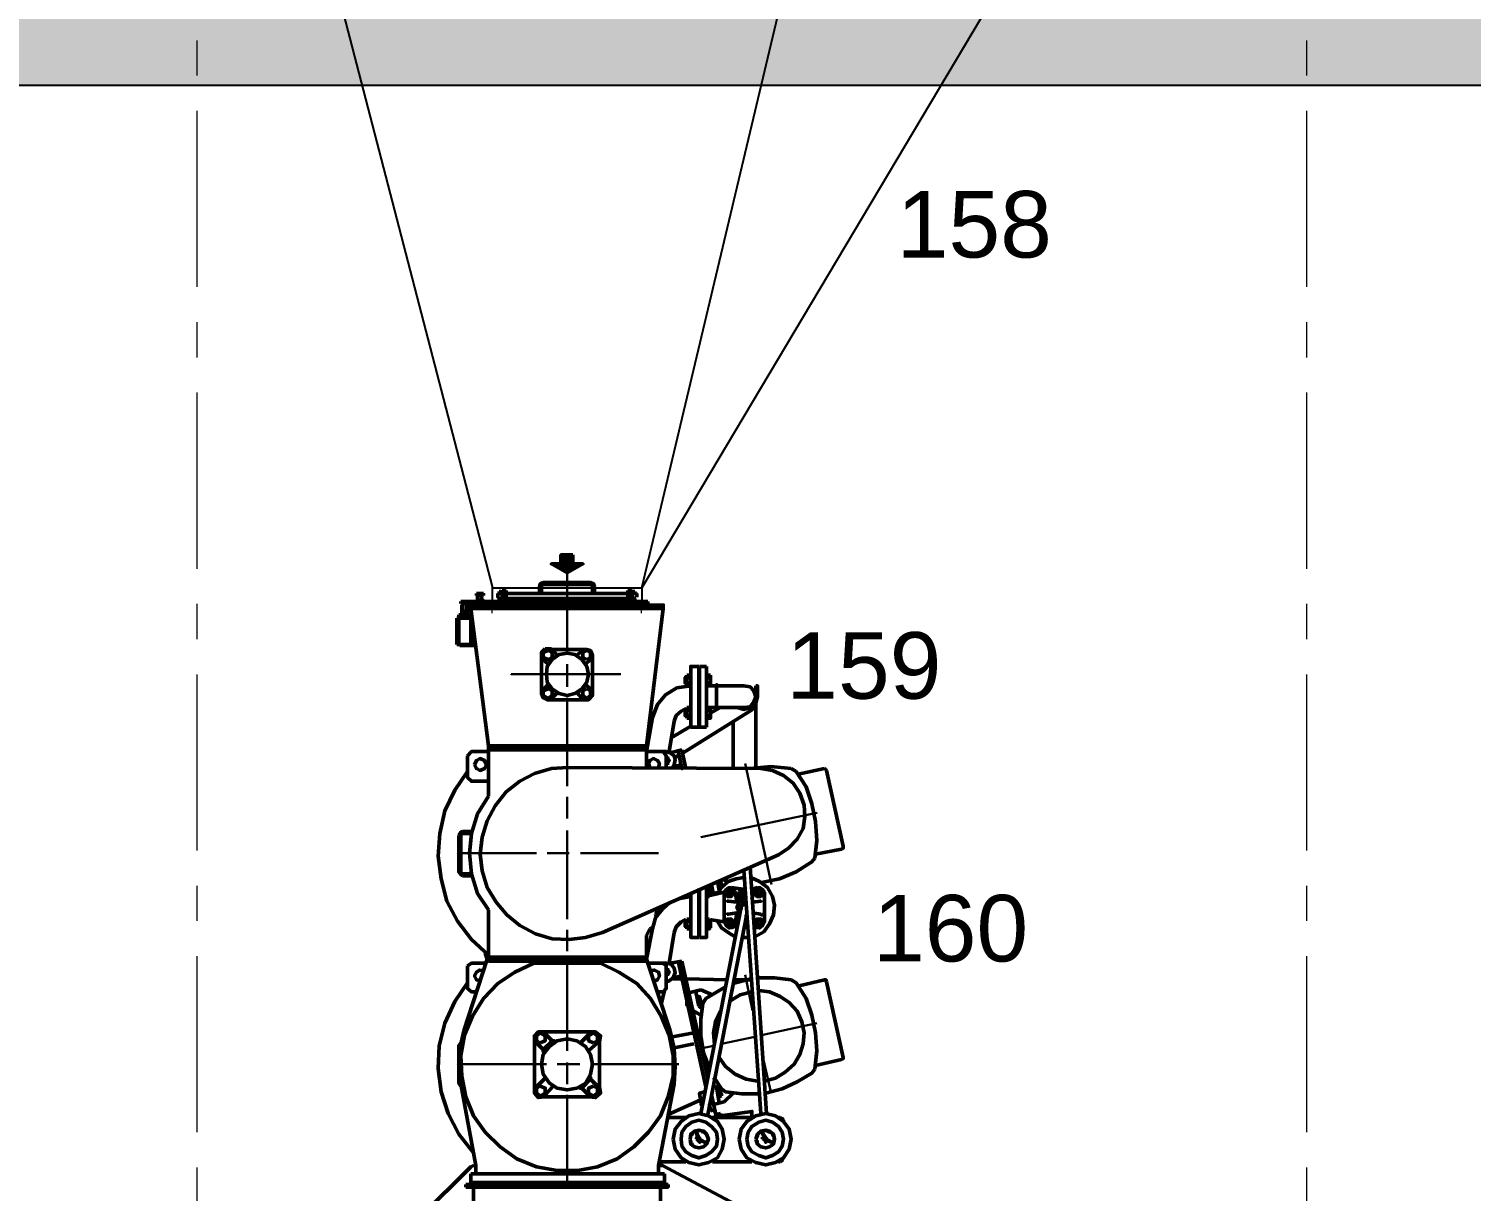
# Model space of a CAD drawing. Header units: millimetres. Extents: x 3220 to 226993, y 817 to 176024.
# Drawn here: x 122949 to 126848, y 84051 to 87194 of the extents above; entities that cross this region are included whole.
import ezdxf

# ---------------------------------------------------------------- set-up
doc = ezdxf.new("R2010")
doc.units = ezdxf.units.MM
doc.linetypes.add('AXES', pattern=[50.8, 31.75, -6.35, 6.35, -6.35])
doc.layers.add('Axe', color=1, linetype='AXES', lineweight=9)
doc.layers.add('Repère', color=76, linetype='Continuous')
doc.styles.get("Standard").update_dxf_attribs({"font": 'arial.ttf'})

# ---------------------------------------------------------------- blocks, each defined once
blk = doc.blocks.new('section 7-6')
h = blk.add_hatch()
h.set_pattern_fill('AR-CONC', color=256, scale=3)
h.set_pattern_definition([(50, (0, 2000), (546.554, -47.817), [57.15, -628.65]), (355, (0, 2000), (-105.73, 573.17), [45.72, -502.922]), (100.4514, (45.55, 1996), (440.824, 525.353), [48.57, -534.27]), (46.1842, (0, 2152.4), (813.237, -126.127), [85.725, -942.975]), (96.6356, (67.8, 2141.9), (712.212, 742.278), [72.855, -801.407]), (351.184, (0, 2152.4), (712.212, 742.28), [68.58, -754.38]), (21, (76.2, 2114.3), (454.843, -306.796), [57.15, -628.65]), (326, (76.2, 2114.3), (185.406, 552.564), [45.72, -502.92]), (71.4514, (114.1, 2088.73), (640.249, 245.768), [48.57, -534.27]), (37.5, (0, 2000), (9.2658, 253.6651), [0, -496.824, 0, -510.54, 0, -504.825]), (7.5, (0, 2000), (200.459, 300.5417), [0, -291.084, 0, -485.394, 0, -192.405]), (327.5, (-169.93, 2000), (406.7718, -17.1862), [0, -190.5, 0, -594.36, 0, -788.67]), (317.5, (-246.13, 2000), (444.3875, 76.2795), [0, -247.65, 0, -394.716, 0, -560.07])])
h.paths.add_polyline_path([(0, 9500), (-250, 9500), (-250, 5000), (0, 5000)])
h.paths.add_polyline_path([(250, 9500), (0, 9500), (0, 5000), (250, 5000)])
h.paths.add_polyline_path([(0, 10000), (-250, 10000), (-250, 9500), (0, 9500)])
h.paths.add_polyline_path([(3000, 10000), (0, 10000), (0, 9500), (250, 9500), (3000, 9500)])
h.paths.add_polyline_path([(6000, 10000), (3000, 10000), (3000, 9500), (6000, 9500)])
h.paths.add_polyline_path([(9000, 10000), (6000, 10000), (6000, 9500), (9000, 9500)])
h.paths.add_polyline_path([(12000, 10000), (9000, 10000), (9000, 9500), (12000, 9500)])
h.paths.add_polyline_path([(15000, 10000), (12000, 10000), (12000, 9500), (15000, 9500)])
h.paths.add_polyline_path([(15000, 10000), (15000, 9500), (15250, 9500), (17750, 9500), (15000, 9500)])
h.paths.add_polyline_path([(15000, 9500), (14750, 9500), (14750, 5000), (15000, 5000)])
h.paths.add_polyline_path([(15250, 9500), (15000, 9500), (15000, 5000), (15250, 5000)])
h.paths.add_polyline_path([(15250, 10000), (15000, 10000), (15000, 9500), (15250, 9500)], flags=17)
blk.add_line((250, 9500), (14750, 9500))
at = {"layer": 'Axe', "ltscale": 15}
for p, q in [((6000, -4000), (6000, 33046.2)), ((3000, -4000), (3000, 32505.5))]:
    blk.add_line(p, q, dxfattribs=at)
blk = doc.blocks.new('PRESSE L')
at = {"color": 7, "linetype": 'Continuous', "lineweight": 50, "true_color": 0x000007}
for points in [[(-15.6, 3217.5), (-15.6, 3193.6), (-42.6, 3193.6), (0, 3169.7)], [(-15.6, 3217.5), (16.6, 3217.5), (16.6, 3193.6), (42.6, 3193.6), (0, 3169.7)], [(-175.5, 3121.9), (-175.5, 3094.9)], [(-164.1, 3121.9), (-175.5, 3121.9), (-175.5, 3121.9)], [(-169.3, 3121.9), (-169.3, 3081.4)], [(-169.3, 3121.9), (-169.3, 3094.9)], [(-164.1, 3121.9), (-164.1, 3081.4)], [(-63.4, 3142.7), (-71.7, 3139.6), (-73.7, 3132.3)], [(-73.7, 3132.3), (-73.7, 3113.6)], [(64.4, 3137.5), (-63.4, 3137.5), (-68.5, 3134.4), (-68.5, 3132.3)], [(-68.5, 3132.3), (-68.5, 3113.6)], [(64.4, 3142.7), (-63.4, 3142.7)], [(74.8, 3132.3), (72.7, 3139.6), (64.4, 3142.7)], [(69.6, 3132.3), (69.6, 3134.4), (64.4, 3137.5)], [(69.6, 3132.3), (69.6, 3113.6)], [(74.8, 3132.3), (74.8, 3113.6)], [(165.1, 3121.9), (165.1, 3081.4)], [(165.1, 3121.9), (175.5, 3121.9), (175.5, 3121.9)], [(170.3, 3121.9), (170.3, 3091.8)], [(170.3, 3121.9), (170.3, 3081.4)], [(175.5, 3121.9), (175.5, 3091.8)], [(-169.3, 3091.8), (-218.1, 3091.8)], [(-218.1, 3091.8), (-218.1, 3079.3)], [(-169.3, 3086.6), (-218.1, 3086.6)], [(-188, 3113.6), (-188, 3103.2)], [(-185.9, 3113.6), (-185.9, 3115.7)], [(-175.5, 3113.6), (-185.9, 3113.6)], [(-185.9, 3103.2), (-185.9, 3105.3)], [(-175.5, 3100.1), (-185.9, 3100.1)], [(-177.6, 3118.8), (-182.8, 3118.8)], [(-182.8, 3118.8), (-182.8, 3113.6)], [(-182.8, 3100.1), (-182.8, 3097)], [(-177.6, 3097), (-182.8, 3097)], [(-177.6, 3118.8), (-177.6, 3113.6)], [(-177.6, 3100.1), (-177.6, 3097)], [(-169.3, 3081.4), (-172.4, 3079.3)], [(-169.3, 3113.6), (-169.3, 3115.7)], [(-169.3, 3100.1), (-169.3, 3103.2)], [(165.1, 3113.6), (-164.1, 3113.6)], [(165.1, 3100.1), (-164.1, 3100.1)], [(165.1, 3091.8), (-164.1, 3091.8)], [(165.1, 3086.6), (-164.1, 3086.6)], [(-164.1, 3081.4), (-162, 3079.3)], [(-73.7, 3100.1), (-73.7, 3091.8)], [(-68.5, 3100.1), (-68.5, 3091.8)], [(69.6, 3100.1), (69.6, 3091.8)], [(74.8, 3100.1), (74.8, 3091.8)], [(165.1, 3081.4), (163.1, 3079.3)], [(170.3, 3113.6), (170.3, 3115.7)], [(170.3, 3100.1), (170.3, 3103.2)], [(170.3, 3091.8), (287.7, 3091.8)], [(170.3, 3086.6), (287.7, 3086.6)], [(170.3, 3081.4), (173.4, 3079.3)], [(186.9, 3113.6), (175.5, 3113.6)], [(186.9, 3100.1), (175.5, 3100.1)], [(178.6, 3118.8), (183.8, 3118.8)], [(178.6, 3118.8), (178.6, 3113.6)], [(178.6, 3100.1), (178.6, 3097)], [(178.6, 3097), (183.8, 3097)], [(183.8, 3118.8), (183.8, 3113.6)], [(183.8, 3100.1), (183.8, 3097)], [(186.9, 3113.6), (186.9, 3103.2), (186.9, 3103.2)], [(216, 3091.8), (216, 3079.3)], [(226.4, 3113.6), (226.4, 3108.4)], [(231.6, 3113.6), (226.4, 3113.6), (226.4, 3113.6)], [(226.4, 3108.4), (245.1, 3108.4)], [(247.2, 3094.9), (226.4, 3094.9), (226.4, 3091.8)], [(242, 3113.6), (229.5, 3113.6), (229.5, 3113.6)], [(231.6, 3113.6), (231.6, 3108.4)], [(239.9, 3113.6), (231.6, 3113.6), (231.6, 3113.6)], [(231.6, 3108.4), (231.6, 3094.9)], [(231.6, 3086.6), (231.6, 3079.3)], [(239.9, 3113.6), (239.9, 3108.4)], [(245.1, 3113.6), (239.9, 3113.6), (239.9, 3113.6)], [(242, 3108.4), (242, 3094.9)], [(242, 3086.6), (242, 3079.3)], [(245.1, 3113.6), (245.1, 3108.4)], [(247.2, 3094.9), (247.2, 3091.8)], [(272.1, 3081.4), (269, 3081.4), (269, 3057.5)], [(272.1, 3086.6), (272.1, 3062.7)], [(282.5, 3086.6), (282.5, 3062.7)], [(282.5, 3081.4), (284.6, 3081.4), (284.6, 3057.5)], [(287.7, 3091.8), (287.7, 3086.6)], [(-259.6, 3079.3), (260.7, 3079.3)], [(-259.6, 3073.1), (-259.6, 3079.3)], [(260.7, 3073.1), (-259.6, 3073.1)], [(212.9, 2701.3), (-215, 2701.3), (-259.6, 3073.1)], [(212.9, 2701.3), (260.7, 3073.1)], [(247.2, 2972.4), (260.7, 2972.4), (260.7, 3049.2)], [(258.6, 3049.2), (260.7, 3049.2)], [(258.6, 3041.9), (258.6, 2972.4), (258.6, 2972.4)], [(260.7, 3073.1), (260.7, 3079.3)], [(292.9, 3055.4), (260.7, 3055.4), (260.7, 3047.1)], [(298.1, 3047.1), (260.7, 3047.1)], [(269, 3057.5), (284.6, 3057.5)], [(282.5, 3065.8), (272.1, 3065.8)], [(282.5, 3062.7), (272.1, 3062.7)], [(272.1, 3057.5), (282.5, 3057.5), (282.5, 3055.4)], [(272.1, 3057.5), (272.1, 3055.4)], [(272.1, 3057.5), (272.1, 3055.4)], [(274.2, 3057.5), (274.2, 3060.6), (274.2, 3060.6)], [(279.4, 3057.5), (274.2, 3057.5), (274.2, 3057.5)], [(282.5, 3057.5), (282.5, 3055.4)], [(292.9, 3055.4), (292.9, 2975.5), (292.9, 2975.5)], [(298.1, 3047.1), (298.1, 2975.5)], [(42.6, 2964.1), (27, 2946.4)], [(42.6, 2964.1), (59.2, 2964.1)], [(69.6, 2938.1), (69.6, 2953.7), (59.2, 2964.1)], [(253.4, 2982.7), (253.4, 2977.6), (253.4, 2977.6)], [(258.6, 2982.7), (253.4, 2982.7), (253.4, 2982.7)], [(258.6, 2977.6), (253.4, 2977.6), (253.4, 2977.6)], [(260.7, 2975.5), (298.1, 2975.5)], [(269, 2972.4), (260.7, 2972.4)], [(289.8, 2972.4), (269, 2972.4), (269, 2975.5)], [(289.8, 2975.5), (289.8, 2972.4)], [(-42.6, 2958.9), (-53, 2962), (-63.4, 2958.9), (-68.5, 2946.4), (-63.4, 2935)], [(-68.5, 2849.8), (-68.5, 2946.4)], [(-49.9, 2922.5), (-63.4, 2935)], [(-53, 2962), (42.6, 2962)], [(-26, 2946.4), (-42.6, 2958.9)], [(27, 2946.4), (35.3, 2940.2)], [(45.7, 2927.7), (50.9, 2922.5)], [(69.6, 2938.1), (50.9, 2922.5)], [(69.6, 2938.1), (69.6, 2842.5)], [(-387.4, 2866.4), (-387.4, 2892.4), (-387.4, 2892.4)], [(-387.4, 2892.4), (-377, 2892.4)], [(-387.4, 2890.3), (-387.4, 2868.5), (-387.4, 2868.5)], [(-358.3, 2916.3), (-377, 2916.3)], [(-377, 2752.2), (-358.3, 2752.2), (-358.3, 2916.3)], [(-377, 2752.2), (-377, 2916.3)], [(-356.2, 2887.2), (-358.3, 2887.2)], [(-356.2, 2916.3), (-356.2, 2752.2), (-334.4, 2752.2)], [(-356.2, 2916.3), (-334.4, 2916.3), (-334.4, 2834.2)], [(-334.4, 2885.1), (-334.4, 2892.4), (-324, 2892.4)], [(-324, 2885.1), (-324, 2892.4)], [(-320.9, 2890.3), (-320.9, 2868.5)], [(-318.8, 2887.2), (-320.9, 2887.2)], [(-320.9, 2871.6), (-318.8, 2871.6), (-318.8, 2887.2)], [(-515.1, 2834.2), (-515.1, 2863.3), (-509.9, 2863.3)], [(-477.7, 2863.3), (-494.4, 2861.2), (-504.7, 2849.8), (-509.9, 2834.2), (-504.7, 2820.7), (-494.4, 2807.2), (-477.7, 2805.2)], [(-509.9, 2834.2), (-509.9, 2863.3), (-509.9, 2863.3)], [(-477.7, 2863.3), (-406.1, 2863.3)], [(-404, 2863.3), (-404, 2807.2), (-406.1, 2805.2), (-404, 2805.2), (-404, 2807.2)], [(-404, 2863.3), (-404, 2866.4)], [(-404, 2863.3), (-382.2, 2863.3)], [(-387.4, 2885.1), (-377, 2885.1)], [(-387.4, 2871.6), (-377, 2871.6)], [(-387.4, 2866.4), (-377, 2866.4), (-377, 2866.4)], [(-356.2, 2871.6), (-358.3, 2871.6)], [(-356.2, 2800), (-356.2, 2871.6), (-356.2, 2871.6)], [(-324, 2885.1), (-334.4, 2885.1), (-334.4, 2871.6), (-324, 2871.6)], [(-334.4, 2871.6), (-334.4, 2866.4), (-324, 2866.4)], [(-230.6, 2778.1), (-244.1, 2813.5), (-265.9, 2839.4), (-297, 2858.1), (-334.4, 2863.3)], [(-329.2, 2863.3), (-329.2, 2866.4)], [(-324, 2885.1), (-324, 2866.4), (-324, 2866.4)], [(-318.8, 2871.6), (-318.8, 2873.7), (-318.8, 2873.7)], [(-68.5, 2849.8), (-49.9, 2868.5)], [(-68.5, 2849.8), (-68.5, 2837.3), (-68.5, 2837.3)], [(-53, 2866.4), (-44.7, 2861.2)], [(-34.3, 2849.8), (-26, 2842.5)], [(40.5, 2849.8), (50.9, 2856), (64.4, 2849.8)], [(40.5, 2831.1), (54, 2825.9), (64.4, 2831.1), (69.6, 2842.5), (64.4, 2852.9)], [(40.5, 2837.3), (40.5, 2849.8)], [(50.9, 2868.5), (64.4, 2852.9)], [(64.4, 2849.8), (64.4, 2837.3)], [(-515.1, 2834.2), (-509.9, 2815.5), (-496.4, 2805.2), (-477.7, 2800), (-459, 2805.2)], [(-509.9, 2834.2), (-507.9, 2818.7), (-494.4, 2807.2), (-477.7, 2805.2)], [(-509.9, 2643.1), (-509.9, 2815.5)], [(-334.4, 2834.2), (-334.4, 2752.2), (-334.4, 2752.2)], [(-44.7, 2825.9), (-58.2, 2825.9), (-68.5, 2837.3)], [(-44.7, 2825.9), (-26, 2844.6)], [(54, 2825.9), (-44.7, 2825.9)], [(27, 2844.6), (40.5, 2831.1)], [(64.4, 2837.3), (50.9, 2829), (40.5, 2837.3)], [(-501.6, 2807.2), (-504.7, 2805.2), (-501.6, 2800)], [(-499.5, 2805.2), (-501.6, 2800)], [(-501.6, 2800), (-313.6, 2682.6)], [(-477.7, 2805.2), (-406.1, 2805.2)], [(-387.4, 2789.6), (-414.4, 2805.2)], [(-404, 2805.2), (-382.2, 2805.2)], [(-387.4, 2805.2), (-387.4, 2776.1), (-387.4, 2776.1)], [(-387.4, 2805.2), (-377, 2805.2)], [(-387.4, 2781.3), (-387.4, 2802), (-387.4, 2802)], [(-387.4, 2796.8), (-377, 2796.8)], [(-387.4, 2783.3), (-377, 2783.3)], [(-387.4, 2776.1), (-377, 2776.1)], [(-356.2, 2800), (-358.3, 2800)], [(-356.2, 2783.3), (-358.3, 2783.3)], [(-334.4, 2796.8), (-334.4, 2805.2), (-324, 2805.2)], [(-324, 2783.3), (-334.4, 2783.3), (-334.4, 2796.8), (-324, 2796.8)], [(-334.4, 2783.3), (-334.4, 2776.1), (-324, 2776.1)], [(-324, 2783.3), (-324, 2805.2), (-324, 2805.2)], [(-324, 2776.1), (-324, 2783.3)], [(-320.9, 2781.3), (-320.9, 2802)], [(-289.8, 2767.8), (-295, 2783.3), (-308.5, 2794.8), (-320.9, 2802)], [(-318.8, 2800), (-320.9, 2800)], [(-318.8, 2783.3), (-320.9, 2783.3)], [(-318.8, 2800), (-318.8, 2796.8)], [(-318.8, 2796.8), (-318.8, 2783.3), (-318.8, 2783.3)], [(-230.6, 2778.1), (-215, 2685.7)], [(-448.7, 2640), (-448.7, 2767.8)], [(-281.4, 2723.1), (-334.4, 2754.3)], [(-276.3, 2685.7), (-289.8, 2767.8)], [(-310.5, 2690.9), (-320.9, 2640)], [(-310.5, 2690.9), (-278.3, 2682.6)], [(-215, 2701.3), (-215, 2696.1)], [(-215, 2696.1), (-215, 2701.3)], [(212.9, 2696.1), (-215, 2696.1)], [(212.9, 2696.1), (-215, 2696.1), (-215, 2643.1)], [(212.9, 2690.9), (-215, 2690.9)], [(212.9, 2701.3), (212.9, 2696.1)], [(212.9, 2696.1), (212.9, 2701.3)], [(212.9, 2696.1), (212.9, 2565.2)], [(-300.1, 2687.8), (-310.5, 2640), (-310.5, 2640)], [(-302.2, 2677.4), (-291.8, 2669.1)], [(-267.9, 2685.7), (-278.3, 2682.6), (-289.8, 2674.3), (-291.8, 2663.9), (-289.8, 2650.4), (-284.6, 2643.1)], [(-267.9, 2669.1), (-273.1, 2667), (-276.3, 2661.8), (-273.1, 2656.6), (-267.9, 2653.5)], [(-267.9, 2672.2), (-271.1, 2672.2)], [(-271.1, 2672.2), (-271.1, 2669.1)], [(-271.1, 2653.5), (-271.1, 2650.4)], [(-215, 2685.7), (-267.9, 2685.7), (-267.9, 2685.7)], [(-259.6, 2685.7), (-267.9, 2674.3), (-267.9, 2643.1)], [(-223.3, 2643.1), (-220.2, 2653.5), (-223.3, 2661.8), (-233.7, 2667), (-244.1, 2661.8), (-249.3, 2653.5), (-247.2, 2643.1)], [(212.9, 2685.7), (234.7, 2685.7)], [(212.9, 2605.7), (258.6, 2605.7), (269, 2616.1), (269, 2674.3)], [(218.1, 2685.7), (258.6, 2685.7), (269, 2674.3)], [(-701, 2634.8), (-746.7, 2430.2), (-746.7, 2430.2)], [(-695.8, 2640), (-699, 2637.9), (-701, 2634.8)], [(-695.8, 2640), (-624.2, 2624.4)], [(-619, 2631.7), (-646, 2590.2), (-661.6, 2544.5), (-671.9, 2496.7), (-675.1, 2445.8), (-669.9, 2398)], [(-2.1, 2643.1), (-523.4, 2640), (-555.6, 2634.8), (-584.7, 2621.3), (-610.7, 2600.6), (-629.4, 2573.6), (-640.8, 2541.4), (-642.9, 2510.2), (-637.7, 2478), (-622.1, 2448.9), (-598.2, 2425), (-571.2, 2406.3)], [(-605.5, 2640), (-619, 2631.7), (-619, 2631.7)], [(-494.4, 2640), (-550.4, 2645.2), (-605.5, 2640)], [(-310.5, 2650.4), (-286.6, 2645.2)], [(-267.9, 2650.4), (-271.1, 2650.4)], [(-95.5, 2196.6), (-49.9, 2183.1), (-5.2, 2177.9), (40.5, 2179.9), (85.2, 2193.4), (127.7, 2215.2), (163.1, 2244.3), (192.1, 2278.6), (216, 2318.1), (229.5, 2363.8), (234.7, 2408.4), (229.5, 2454.1), (216, 2498.8), (194.2, 2539.3), (165.1, 2576.7), (127.7, 2605.7), (88.3, 2626.5), (42.6, 2640), (-2.1, 2643.1)], [(212.9, 2135.3), (258.6, 2177.9), (296, 2227.7), (325.1, 2281.7), (340.6, 2342), (349, 2403.2), (343.8, 2464.5), (330.3, 2525.8), (303.3, 2581.9), (269, 2631.7)], [(212.9, 2257.8), (242, 2302.5), (258.6, 2355.5), (263.8, 2411.5), (258.6, 2464.5), (242, 2517.5), (212.9, 2565.2)], [(282.5, 2469.7), (258.6, 2469.7)], [(258.6, 2355.5), (284.6, 2355.5), (287.7, 2360.6), (287.7, 2459.3), (284.6, 2464.5), (258.6, 2464.5)], [(292.9, 2459.3), (287.7, 2467.6), (282.5, 2469.7)], [(292.9, 2459.3), (292.9, 2360.6), (292.9, 2360.6)], [(-746.7, 2430.2), (-746.7, 2425), (-741.5, 2421.9)], [(-741.5, 2421.9), (-671.9, 2408.4)], [(-669.9, 2398), (-661.6, 2387.7), (-661.6, 2387.7)], [(-661.6, 2387.7), (-619, 2360.6), (-574.3, 2342), (-525.5, 2331.6)], [(-571.2, 2406.3), (-95.5, 2196.6), (-95.5, 2196.6)], [(-496.4, 2345.1), (-520.3, 2334.7), (-542.1, 2318.1), (-555.6, 2294.2), (-560.8, 2270.3), (-557.7, 2244.3), (-547.3, 2220.4), (-531.7, 2198.6), (-507.9, 2185.1)], [(-494.4, 2374.1), (-539, 1707.4)], [(-477.7, 2365.8), (-523.4, 1707.4)], [(-406.1, 2299.4), (-417.5, 2318.1), (-435.2, 2334.7), (-457, 2342), (-477.7, 2345.1)], [(-427.9, 2336.8), (-419.6, 2339.9)], [(282.5, 2350.3), (258.6, 2350.3)], [(282.5, 2350.3), (287.7, 2353.4), (292.9, 2360.6)], [(-504.7, 2307.7), (-509.9, 2316), (-520.3, 2318.1), (-528.6, 2312.9), (-533.8, 2305.6)], [(-533.8, 2305.6), (-533.8, 2225.6), (-533.8, 2225.6)], [(-507.9, 2305.6), (-513, 2294.2), (-523.4, 2294.2), (-531.7, 2305.6), (-523.4, 2312.9)], [(-507.9, 2305.6), (-513, 2312.9), (-523.4, 2312.9)], [(-515.1, 2318.1), (-499.5, 2312.9)], [(-504.7, 2307.7), (-499.5, 2286.9)], [(-480.9, 2312.9), (-443.5, 2318.1)], [(-470.5, 2297.3), (-475.7, 2305.6), (-480.9, 2305.6)], [(-475.7, 2286.9), (-470.5, 2292.1), (-470.5, 2299.4), (-472.5, 2305.6), (-480.9, 2305.6)], [(-470.5, 2310.8), (-472.5, 2310.8), (-472.5, 2307.7)], [(-472.5, 2307.7), (-472.5, 2305.6)], [(-467.4, 2310.8), (-470.5, 2310.8)], [(-465.3, 2307.7), (-467.4, 2310.8), (-467.4, 2310.8)], [(-465.3, 2307.7), (-462.2, 2278.6), (-462.2, 2278.6)], [(-453.9, 2307.7), (-459, 2278.6)], [(-424.8, 2225.6), (-424.8, 2305.6), (-430, 2312.9), (-438.3, 2318.1), (-446.6, 2316), (-453.9, 2307.7)], [(-435.2, 2334.7), (-427.9, 2336.8)], [(-424.8, 2305.6), (-390.5, 2297.3)], [(-417.5, 2326.4), (-414.4, 2336.8), (-414.4, 2329.5)], [(-409.2, 2329.5), (-414.4, 2329.5), (-417.5, 2326.4), (-417.5, 2324.3)], [(-409.2, 2324.3), (-417.5, 2324.3)], [(-411.3, 2310.8), (-406.1, 2334.7)], [(-409.2, 2305.6), (-395.7, 2302.5)], [(-395.7, 2297.3), (-390.5, 2326.4)], [(-387.4, 2318.1), (-387.4, 2297.3), (-387.4, 2297.3)], [(-385.3, 2294.2), (-385.3, 2321.2), (-385.3, 2321.2)], [(-385.3, 2321.2), (-377, 2321.2)], [(-385.3, 2316), (-377, 2316)], [(-380.1, 2321.2), (-380.1, 2324.3), (-380.1, 2324.3)], [(-377, 2321.2), (-377, 2183.1)], [(-358.3, 2183.1), (-358.3, 2312.9)], [(-356.2, 2312.9), (-356.2, 2316), (-356.2, 2316)], [(-356.2, 2310.8), (-356.2, 2183.1)], [(-334.4, 2299.4), (-334.4, 2302.5), (-334.4, 2265.1)], [(-525.5, 2283.8), (-523.4, 2281.7), (-523.4, 2281.7)], [(-501.6, 2278.6), (-523.4, 2281.7)], [(-484, 2292.1), (-477.7, 2292.1), (-475.7, 2294.2), (-475.7, 2297.3), (-477.7, 2299.4), (-480.9, 2299.4)], [(-484, 2286.9), (-475.7, 2286.9), (-470.5, 2297.3)], [(-462.2, 2278.6), (-470.5, 2283.8), (-484, 2286.9)], [(-462.2, 2249.5), (-467.4, 2246.4), (-459, 2263), (-465.3, 2278.6), (-484, 2283.8)], [(-470.5, 2265.1), (-475.7, 2273.4), (-484, 2270.3)], [(-470.5, 2259.9), (-470.5, 2268.2), (-475.7, 2273.4), (-484, 2273.4)], [(-470.5, 2265.1), (-361.4, 1707.4)], [(-462.2, 2278.6), (-459, 2278.6), (-459, 2278.6)], [(-459, 2278.6), (-435.2, 2281.7), (-433.1, 2281.7), (-433.1, 2283.8)], [(-390.5, 2297.3), (-387.4, 2297.3)], [(-385.3, 2299.4), (-377, 2299.4)], [(-385.3, 2294.2), (-377, 2294.2), (-377, 2294.2)], [(-356.2, 2227.7), (-356.2, 2299.4), (-358.3, 2299.4)], [(-334.4, 2265.1), (-334.4, 2183.1), (-356.2, 2183.1)], [(-334.4, 2299.4), (-334.4, 2294.2), (-324, 2294.2)], [(-334.4, 2299.4), (-332.3, 2299.4)], [(-305.3, 2289), (-334.4, 2294.2)], [(-329.2, 2294.2), (-329.2, 2297.3), (-329.2, 2297.3)], [(-324, 2294.2), (-320.9, 2297.3)], [(-230.6, 2206.9), (-238.9, 2236), (-257.6, 2259.9), (-278.3, 2278.6)], [(-262.8, 2270.3), (-262.8, 2268.2)], [(-533.8, 2225.6), (-528.6, 2215.2), (-520.3, 2209), (-509.9, 2212.1), (-504.7, 2220.4)], [(-507.9, 2225.6), (-513, 2232.9), (-523.4, 2232.9), (-531.7, 2225.6), (-523.4, 2215.2)], [(-523.4, 2246.4), (-525.5, 2244.3), (-525.5, 2244.3)], [(-501.6, 2249.5), (-523.4, 2246.4)], [(-507.9, 2225.6), (-513, 2215.2), (-523.4, 2215.2)], [(-504.7, 2220.4), (-504.7, 2225.6)], [(-486, 2246.4), (-380.1, 1704.3)], [(-486, 2244.3), (-484, 2244.3), (-484, 2244.3)], [(-486, 2239.1), (-484, 2241.2), (-486, 2241.2)], [(-486, 2241.2), (-484, 2241.2), (-484, 2241.2)], [(-480.9, 2222.5), (-484, 2222.5), (-486, 2227.7)], [(-486, 2225.6), (-480.9, 2222.5), (-480.9, 2222.5)], [(-484, 2236), (-484, 2230.8), (-480.9, 2227.7)], [(-465.3, 2236), (-462.2, 2249.5)], [(-462.2, 2249.5), (-459, 2249.5), (-435.2, 2246.4)], [(-453.9, 2220.4), (-459, 2249.5)], [(-453.9, 2185.1), (-435.2, 2196.6), (-417.5, 2209), (-406.1, 2227.7)], [(-453.9, 2220.4), (-446.6, 2212.1), (-438.3, 2209), (-430, 2215.2), (-424.8, 2225.6)], [(-433.1, 2244.3), (-433.1, 2246.4), (-435.2, 2246.4)], [(-424.8, 2225.6), (-390.5, 2230.8)], [(-387.4, 2230.8), (-390.5, 2230.8)], [(-387.4, 2209), (-387.4, 2230.8), (-387.4, 2230.8)], [(-385.3, 2232.9), (-385.3, 2206.9), (-385.3, 2206.9)], [(-385.3, 2232.9), (-377, 2232.9), (-377, 2232.9)], [(-385.3, 2227.7), (-377, 2227.7)], [(-356.2, 2227.7), (-358.3, 2227.7)], [(-334.4, 2227.7), (-334.4, 2232.9), (-324, 2232.9)], [(-324, 2212.1), (-334.4, 2212.1), (-334.4, 2227.7), (-324, 2227.7)], [(-324, 2212.1), (-324, 2232.9), (-324, 2232.9)], [(-289.8, 2196.6), (-295, 2212.1), (-308.5, 2225.6), (-320.9, 2232.9)], [(-320.9, 2209), (-320.9, 2230.8)], [(-320.9, 2227.7), (-318.8, 2227.7), (-318.8, 2212.1)], [(-318.8, 2227.7), (-318.8, 2230.8), (-318.8, 2230.8)], [(-252.4, 2254.7), (-244.1, 2254.7)], [(-238.9, 2246.4), (-244.1, 2254.7)], [(-242, 2236), (-238.9, 2246.4)], [(212.9, 2257.8), (212.9, 2118.7)], [(-504.7, 2212.1), (-515.1, 2209)], [(-486, 2222.5), (-486, 2217.3), (-486, 2217.3)], [(-486, 2220.4), (-486, 2222.5)], [(-477.7, 2215.2), (-486, 2215.2)], [(-443.5, 2209), (-459, 2215.2)], [(-385.3, 2212.1), (-377, 2212.1)], [(-385.3, 2206.9), (-377, 2206.9)], [(-356.2, 2212.1), (-358.3, 2212.1)], [(-334.4, 2212.1), (-334.4, 2206.9), (-324, 2206.9)], [(-324, 2206.9), (-324, 2212.1)], [(-318.8, 2212.1), (-320.9, 2212.1)], [(-276.3, 2113.5), (-289.8, 2196.6)], [(-230.6, 2209), (-223.3, 2206.9)], [(-230.6, 2206.9), (-215, 2124.9)], [(-215, 2188.2), (-223.3, 2206.9)], [(-215, 2188.2), (-215, 2118.7)], [(-489.2, 2183.1), (-472.5, 2183.1), (-472.5, 2183.1)], [(-358.3, 2183.1), (-377, 2183.1), (-377, 2183.1)], [(-310.5, 2118.7), (-380.1, 1802.9)], [(-300.1, 2118.7), (-374.9, 1779.1)], [(-310.5, 2118.7), (-278.3, 2113.5)], [(-267.9, 2113.5), (-281.4, 2111.4), (-289.8, 2100), (-291.8, 2087.5), (-286.6, 2074), (-276.3, 2065.7)], [(-90.4, 2113.5), (-140.2, 2089.6), (-188, 2058.4), (-225.4, 2017.9), (-254.4, 1970.1), (-276.3, 1919.3), (-286.6, 1864.2), (-286.6, 1808.1), (-273.1, 1752.1), (-252.4, 1701.2), (-220.2, 1656.5), (-180.7, 1617), (-135, 1584.8), (-82, 1563), (-29.1, 1552.6), (27, 1552.6), (83.1, 1563), (136.1, 1584.8), (180.7, 1617), (221.2, 1656.5), (253.4, 1701.2), (274.2, 1752.1), (284.6, 1808.1), (287.7, 1864.2), (277.3, 1919.3), (255.5, 1970.1), (226.4, 2017.9), (186.9, 2058.4), (141.2, 2089.6), (90.4, 2113.5)], [(-215, 2124.9), (-278.3, 1930.7)], [(-218.1, 2113.5), (-267.9, 2113.5)], [(-259.6, 2113.5), (-267.9, 2106.2), (-267.9, 2044.9), (-259.6, 2036.6), (-244.1, 2036.6)], [(212.9, 2130.1), (-215, 2130.1)], [(-215, 2124.9), (216, 2124.9)], [(212.9, 2118.7), (-215, 2118.7)], [(-90.4, 2113.5), (90.4, 2113.5)], [(216, 2124.9), (221.2, 2140.5)], [(216, 2124.9), (279.4, 1930.7)], [(218.1, 2113.5), (258.6, 2113.5), (269, 2106.2)], [(245.1, 2036.6), (258.6, 2036.6), (269, 2044.9), (269, 2106.2)], [(-695.8, 2068.8), (-699, 2068.8), (-701, 2063.6)], [(-695.8, 2068.8), (-627.3, 2052.2)], [(-605.5, 2068.8), (-619, 2060.5)], [(-515.1, 2074), (-560.8, 2074), (-605.5, 2068.8)], [(-448.7, 2058.4), (-496.4, 2070.9)], [(-451.8, 2068.8), (-494.4, 2068.8)], [(-320.9, 2070.9), (-433.1, 2068.8)], [(-310.5, 2079.2), (-286.6, 2074)], [(-286.6, 2070.9), (-310.5, 2070.9)], [(-267.9, 2097.9), (-273.1, 2094.8), (-276.3, 2089.6), (-273.1, 2084.4), (-267.9, 2082.3)], [(-267.9, 2100), (-271.1, 2100)], [(-271.1, 2100), (-271.1, 2097.9)], [(-271.1, 2082.3), (-271.1, 2079.2)], [(-267.9, 2079.2), (-271.1, 2079.2)], [(-225.4, 2092.7), (-235.8, 2094.8), (-247.2, 2089.6), (-249.3, 2079.2), (-244.1, 2068.8), (-235.8, 2065.7)], [(234.7, 2065.7), (245.1, 2068.8), (250.3, 2079.2), (245.1, 2089.6), (236.8, 2094.8), (226.4, 2092.7)], [(-701, 2063.6), (-746.7, 1859)], [(-619, 2060.5), (-646, 2017.9), (-661.6, 1973.3), (-671.9, 1925.5), (-675.1, 1876.7), (-669.9, 1826.8)], [(-518.2, 2039.7), (-547.3, 2036.6), (-576.4, 2023.1), (-600.3, 2007.5), (-622.1, 1983.7), (-634.6, 1954.6), (-640.8, 1925.5), (-637.7, 1895.4), (-629.4, 1866.3), (-613.8, 1840.3), (-589.9, 1818.5), (-562.9, 1802.9), (-533.8, 1794.6)], [(-438.3, 2009.6), (-467.4, 2028.3), (-499.5, 2036.6)], [(-374.9, 2017.9), (-427.9, 2050.1)], [(-392.6, 2028.3), (-361.4, 2041.8)], [(-361.4, 2041.8), (-329.2, 2033.5)], [(-356.2, 1997.2), (-347.9, 2036.6)], [(-267.9, 2063.6), (-276.3, 2065.7)], [(-254.4, 2002.3), (-262.8, 2039.7)], [(253.4, 1600.4), (292.9, 1651.3), (322, 1707.4), (340.6, 1765.6), (349, 1828.9), (345.8, 1890.2), (330.3, 1951.5), (303.3, 2009.6), (269, 2060.5)], [(-385.3, 1828.9), (-368.7, 1871.5), (-361.4, 1917.2), (-361.4, 1961.8), (-366.6, 2004.4)], [(-366.6, 2004.4), (-374.9, 2017.9)], [(-363.5, 2004.4), (-358.3, 2021)], [(-353.1, 2004.4), (-361.4, 2007.5), (-363.5, 2004.4), (-361.4, 2002.3)], [(-363.5, 1992), (-356.2, 1997.2)], [(-358.3, 2017.9), (-361.4, 2007.5)], [(-356.2, 1999.2), (-361.4, 2002.3)], [(-351, 2021), (-358.3, 2023.1), (-358.3, 2017.9), (-353.1, 2015.8)], [(-326.1, 1999.2), (-324, 1999.2), (-324, 2009.6)], [(-324, 2009.6), (-324, 2012.7)], [(-398.8, 1893.3), (-395.7, 1925.5), (-400.9, 1954.6), (-414.4, 1983.7)], [(-361.4, 1973.3), (-339.6, 1985.7)], [(-284.6, 1914.1), (-342.7, 1925.5)], [(-278.3, 1930.7), (-289.8, 1882.9), (-291.8, 1834.1), (-289.8, 1786.3)], [(-60.2, 1927.6), (-76.9, 1927.6), (-90.4, 1917.2), (-87.2, 1900.6)], [(-60.2, 1922.4), (-71.7, 1927.6), (-82, 1922.4), (-87.2, 1912), (-82, 1898.5), (-58.2, 1876.7)], [(-87.2, 1912), (-87.2, 1775.9)], [(61.3, 1927.6), (-71.7, 1927.6)], [(-36.3, 1898.5), (-60.2, 1922.4), (-60.2, 1922.4)], [(40.5, 1903.7), (64.4, 1927.6), (77.9, 1927.6)], [(88.3, 1900.6), (88.3, 1917.2), (77.9, 1927.6), (61.3, 1927.6)], [(64.4, 1879.8), (88.3, 1903.7), (88.3, 1917.2), (77.9, 1927.6)], [(287.7, 1786.3), (292.9, 1834.1), (289.8, 1882.9), (279.4, 1930.7)], [(-361.4, 1885), (-366.6, 1888.1)], [(-289.8, 1885), (-342.7, 1895.4)], [(64.4, 1879.8), (40.5, 1903.7), (35.3, 1903.7), (32.2, 1900.6)], [(61.3, 1871.5), (64.4, 1874.6), (64.4, 1879.8)], [(88.3, 1767.6), (88.3, 1900.6)], [(287.7, 1898.5), (292.9, 1890.2), (292.9, 1789.4), (287.7, 1781.1)], [(-746.7, 1859), (-746.7, 1855.9), (-741.5, 1852.8)], [(-741.5, 1852.8), (-671.9, 1837.2)], [(-515.1, 1794.6), (-484, 1799.8), (-453.9, 1813.3), (-427.9, 1834.1), (-409.2, 1861.1)], [(-368.7, 1855.9), (-374.9, 1859)], [(-669.9, 1826.8), (-661.6, 1816.4), (-661.6, 1816.4)], [(-661.6, 1816.4), (-622.1, 1792.6), (-581.6, 1773.9), (-536.9, 1762.4)], [(-417.5, 1773.9), (-398.8, 1802.9)], [(-398.8, 1799.8), (-395.7, 1797.7)], [(-63.4, 1799.8), (-87.2, 1775.9), (-87.2, 1762.4), (-76.9, 1752.1)], [(-60.2, 1808.1), (-63.4, 1805), (-63.4, 1799.8)], [(-63.4, 1799.8), (-39.5, 1775.9), (-34.3, 1775.9), (-31.2, 1779.1)], [(83.1, 1779.1), (59.2, 1802.9), (59.2, 1802.9)], [(-518.2, 1760.4), (-472.5, 1760.4), (-427.9, 1765.6)], [(-448.7, 1762.4), (-424.8, 1738.6)], [(-427.9, 1765.6), (-417.5, 1773.9)], [(-417.5, 1757.2), (-411.3, 1773.9)], [(-409.2, 1757.2), (-414.4, 1760.4), (-417.5, 1757.2), (-417.5, 1755.2)], [(-409.2, 1752.1), (-417.5, 1755.2)], [(-411.3, 1770.7), (-414.4, 1760.4)], [(-411.3, 1736.5), (-404, 1779.1), (-409.2, 1784.2)], [(-404, 1773.9), (-411.3, 1775.9), (-411.3, 1770.7), (-406.1, 1767.6)], [(-390.5, 1757.2), (-404, 1696)], [(-363.5, 1728.2), (-358.3, 1762.4), (-371.8, 1765.6)], [(-289.8, 1786.3), (-247.2, 1566.1)], [(-87.2, 1779.1), (-90.4, 1762.4), (-76.9, 1750), (-60.2, 1752.1)], [(-39.5, 1775.9), (-63.4, 1752.1), (-76.9, 1752.1)], [(37.4, 1781.1), (59.2, 1757.2), (72.7, 1752.1), (83.1, 1757.2), (88.3, 1767.6), (83.1, 1779.1)], [(61.3, 1752.1), (77.9, 1750), (88.3, 1762.4), (88.3, 1779.1)], [(287.7, 1786.3), (247.2, 1566.1)], [(-424.8, 1738.6), (-395.7, 1731.3)], [(-398.8, 1717.8), (-387.4, 1714.7)], [(-385.3, 1733.4), (-387.4, 1714.7)], [(-361.4, 1743.7), (-273.1, 1704.3)], [(-63.4, 1752.1), (72.7, 1752.1)], [(-576.4, 1696), (-581.6, 1693.9), (-584.7, 1688.7)], [(-584.7, 1688.7), (-584.7, 1685.6)], [(-571.2, 1696), (-576.4, 1696)], [(-414.4, 1701.2), (-499.5, 1712.6), (-499.5, 1699.1)], [(-392.6, 1696), (-499.5, 1696)], [(-414.4, 1704.3), (-417.5, 1696)], [(-404, 1704.3), (-414.4, 1707.4)], [(-414.4, 1707.4), (-414.4, 1699.1), (-414.4, 1699.1)], [(-404, 1699.1), (-414.4, 1699.1)], [(-414.4, 1699.1), (-414.4, 1696)], [(-400.9, 1709.5), (-404, 1696), (-404, 1696)], [(-404, 1699.1), (-400.9, 1701.2), (-404, 1704.3)], [(-404, 1696), (-404, 1699.1)], [(-398.8, 1712.6), (-400.9, 1709.5)], [(-271.1, 1696), (-320.9, 1696)], [(-555.6, 1640.9), (-560.8, 1640.9)], [(-555.6, 1637.8), (-560.8, 1637.8)], [(-552.5, 1648.2), (-557.7, 1651.3)], [(-555.6, 1643), (-557.7, 1646.1)], [(-557.7, 1627.4), (-539, 1637.8)], [(-550.4, 1651.3), (-555.6, 1653.4)], [(-550.4, 1653.4), (-552.5, 1656.5)], [(-544.2, 1653.4), (-547.3, 1659.6)], [(-542.1, 1656.5), (-544.2, 1661.7)], [(-539, 1656.5), (-539, 1661.7)], [(-533.8, 1640.9), (-539, 1640.9), (-539, 1637.8)], [(-536.9, 1656.5), (-536.9, 1661.7)], [(-533.8, 1640.9), (-525.5, 1659.6), (-536.9, 1640.9)], [(-536.9, 1634.7), (-533.8, 1634.7), (-531.7, 1637.8)], [(-533.8, 1640.9), (-528.6, 1643)], [(-531.7, 1656.5), (-531.7, 1661.7)], [(-531.7, 1637.8), (-528.6, 1637.8)], [(-528.6, 1656.5), (-525.5, 1661.7)], [(-528.6, 1643), (-528.6, 1637.8)], [(-525.5, 1653.4), (-523.4, 1659.6)], [(-523.4, 1653.4), (-520.3, 1656.5)], [(-520.3, 1651.3), (-518.2, 1653.4)], [(-518.2, 1648.2), (-515.1, 1651.3)], [(-518.2, 1643), (-513, 1646.1)], [(-515.1, 1640.9), (-509.9, 1640.9)], [(-515.1, 1637.8), (-509.9, 1637.8)], [(-377, 1637.8), (-382.2, 1637.8)], [(-374.9, 1643), (-380.1, 1646.1)], [(-377, 1640.9), (-380.1, 1640.9)], [(-374.9, 1648.2), (-377, 1651.3)], [(-377, 1627.4), (-358.3, 1637.8)], [(-371.8, 1651.3), (-374.9, 1653.4)], [(-368.7, 1653.4), (-371.8, 1656.5)], [(-366.6, 1653.4), (-368.7, 1659.6)], [(-363.5, 1656.5), (-363.5, 1661.7)], [(-361.4, 1656.5), (-361.4, 1661.7)], [(-356.2, 1640.9), (-358.3, 1640.9), (-358.3, 1637.8)], [(-358.3, 1634.7), (-353.1, 1634.7), (-353.1, 1637.8)], [(-356.2, 1656.5), (-356.2, 1661.7)], [(-353.1, 1640.9), (-347.9, 1659.6), (-356.2, 1640.9)], [(-356.2, 1640.9), (-351, 1643)], [(-353.1, 1656.5), (-353.1, 1661.7)], [(-353.1, 1637.8), (-347.9, 1637.8)], [(-351, 1656.5), (-347.9, 1661.7)], [(-351, 1643), (-347.9, 1637.8)], [(-344.8, 1653.4), (-344.8, 1659.6)], [(-342.7, 1653.4), (-339.6, 1656.5)], [(-342.7, 1651.3), (-337.5, 1653.4)], [(-339.6, 1648.2), (-334.4, 1651.3)], [(-337.5, 1643), (-332.3, 1646.1)], [(-337.5, 1640.9), (-332.3, 1640.9)], [(-337.5, 1637.8), (-332.3, 1637.8)], [(-555.6, 1634.7), (-560.8, 1632.6)], [(-557.7, 1627.4), (-536.9, 1634.7)], [(-555.6, 1629.5), (-557.7, 1629.5)], [(-552.5, 1627.4), (-557.7, 1624.3)], [(-550.4, 1624.3), (-555.6, 1622.2)], [(-550.4, 1622.2), (-552.5, 1619.1)], [(-544.2, 1619.1), (-547.3, 1617)], [(-542.1, 1619.1), (-544.2, 1613.9)], [(-536.9, 1634.7), (-536.9, 1629.5), (-539, 1632.6), (-539, 1634.7)], [(-539, 1617), (-539, 1613.9)], [(-536.9, 1617), (-536.9, 1613.9)], [(-531.7, 1617), (-531.7, 1613.9)], [(-528.6, 1619.1), (-525.5, 1613.9)], [(-525.5, 1619.1), (-523.4, 1617)], [(-523.4, 1622.2), (-520.3, 1619.1)], [(-520.3, 1624.3), (-518.2, 1622.2)], [(-518.2, 1629.5), (-513, 1629.5)], [(-518.2, 1627.4), (-515.1, 1624.3)], [(-515.1, 1634.7), (-509.9, 1632.6)], [(-377, 1634.7), (-380.1, 1632.6)], [(-374.9, 1629.5), (-380.1, 1629.5)], [(-377, 1627.4), (-358.3, 1634.7)], [(-374.9, 1627.4), (-377, 1624.3)], [(-371.8, 1624.3), (-374.9, 1622.2)], [(-368.7, 1622.2), (-371.8, 1619.1)], [(-366.6, 1619.1), (-368.7, 1617)], [(-363.5, 1619.1), (-363.5, 1613.9)], [(-356.2, 1634.7), (-358.3, 1629.5), (-361.4, 1632.6), (-358.3, 1634.7)], [(-361.4, 1617), (-361.4, 1613.9)], [(-356.2, 1617), (-356.2, 1613.9)], [(-353.1, 1617), (-353.1, 1613.9)], [(-351, 1619.1), (-347.9, 1613.9)], [(-344.8, 1619.1), (-344.8, 1617)], [(-342.7, 1624.3), (-337.5, 1622.2)], [(-342.7, 1622.2), (-339.6, 1619.1)], [(-339.6, 1627.4), (-334.4, 1624.3)], [(-337.5, 1634.7), (-332.3, 1632.6)], [(-337.5, 1629.5), (-332.3, 1629.5)], [(-1602.5, 850.6), (-257.6, 1566.1), (-252.4, 1566.1)], [(-584.7, 1590), (-584.7, 1586.9)], [(-584.7, 1586.9), (-581.6, 1579.7), (-576.4, 1576.5)], [(-571.2, 1576.5), (-576.4, 1576.5)], [(-392.6, 1576.5), (-499.5, 1576.5)], [(-249.3, 1576.5), (-320.9, 1576.5)], [(-252.4, 1566.1), (-247.2, 1566.1)], [(-247.2, 1566.1), (-247.2, 1544.3)], [(247.2, 1566.1), (253.4, 1566.1)], [(247.2, 1566.1), (247.2, 1544.3)], [(529.7, 1295.1), (260.7, 1563), (253.4, 1566.1)], [(260.7, 1544.3), (-262.8, 1544.3)], [(-262.8, 1544.3), (-262.8, 1520.5)], [(260.7, 1544.3), (260.7, 1520.5)], [(-273.1, 1515.3), (-273.1, 1508), (274.2, 1508)], [(274.2, 1515.3), (-273.1, 1515.3)], [(260.7, 1520.5), (-262.8, 1520.5)], [(-254.4, 1520.5), (-254.4, 1515.3)], [(-252.4, 1508), (-252.4, 1451.9)], [(253.4, 1508), (253.4, 1451.9)], [(255.5, 1520.5), (255.5, 1515.3)], [(274.2, 1515.3), (274.2, 1508)]]:
    blk.add_lwpolyline(points, dxfattribs=at)
at = {"color": 7, "linetype": 'Continuous', "lineweight": -2, "true_color": 0x000007}
for points in [[(-15.6, 3193.6), (-15.6, 3177), (-15.6, 3217.5)], [(-12.5, 3174.9), (-12.5, 3217.5)], [(-10.4, 3174.9), (-10.4, 3217.5)], [(-7.3, 3174.9), (-7.3, 3217.5), (-7.3, 3171.8)], [(-5.2, 3171.8), (-5.2, 3217.5)], [(-2.1, 3169.7), (-2.1, 3217.5)], [(3.1, 3169.7), (3.1, 3217.5)], [(6.2, 3171.8), (6.2, 3217.5)], [(8.3, 3171.8), (8.3, 3217.5), (8.3, 3174.9)], [(11.4, 3174.9), (11.4, 3217.5)], [(13.5, 3174.9), (13.5, 3217.5)], [(16.6, 3217.5), (16.6, 3177), (16.6, 3193.6)], [(-42.6, 3193.6), (-42.6, 3195.7), (-42.6, 3195.7)], [(-36.3, 3190.5), (-36.3, 3193.6)], [(-34.3, 3188.4), (-34.3, 3193.6)], [(-31.2, 3188.4), (-31.2, 3193.6), (-31.2, 3185.3)], [(-29.1, 3185.3), (-29.1, 3193.6)], [(-26, 3182.1), (-26, 3193.6)], [(-20.8, 3180.1), (-20.8, 3193.6)], [(-18.7, 3180.1), (-18.7, 3193.6)], [(18.7, 3180.1), (18.7, 3193.6)], [(21.8, 3180.1), (21.8, 3193.6)], [(27, 3182.1), (27, 3193.6)], [(30.1, 3185.3), (30.1, 3193.6)], [(32.2, 3185.3), (32.2, 3193.6), (32.2, 3188.4)], [(35.3, 3188.4), (35.3, 3193.6)], [(37.4, 3190.5), (37.4, 3193.6)], [(40.5, 3190.5), (40.5, 3193.6), (40.5, 3193.6)]]:
    blk.add_lwpolyline(points, dxfattribs=at)
for points in [[(0, 3169.7), (0, 3217.5)], [(-39.5, 3190.5), (-39.5, 3193.6)], [(-23.9, 3182.1), (-23.9, 3193.6)], [(23.9, 3182.1), (23.9, 3193.6)]]:
    blk.add_lwpolyline(points, close=True, dxfattribs=at)
at = {"color": 1, "linetype": 'Continuous', "lineweight": 30}
for points in [[(0, 3169.7), (0, 2951.6)], [(-145.4, 2895.5), (151.6, 2895.5), (151.6, 2895.5)], [(0, 2922.5), (0, 2861.2)], [(-552.5, 2326.4), (-480.9, 2653.5), (-480.9, 2653.5)], [(0, 2563.2), (0, 2505)], [(-361.4, 2454.1), (-675.1, 2520.6), (-675.1, 2520.6)], [(0, 2472.8), (0, 2232.9)], [(-247.2, 2411.5), (-36.3, 2411.5)], [(-5.2, 2411.5), (54, 2411.5)], [(83.1, 2411.5), (296, 2411.5), (296, 2411.5)], [(0, 2113.5), (0, 1876.7)], [(-501.6, 1985.7), (-480.9, 2082.3)], [(-525.5, 1919.3), (-675.1, 1951.5)], [(-417.5, 1895.4), (-507.9, 1914.1)], [(-550.4, 1765.6), (-528.6, 1864.2)], [(-302.2, 1840.3), (-63.4, 1840.3)], [(-34.3, 1840.3), (27, 1840.3)], [(0, 1845.5), (0, 1786.3)], [(56.1, 1840.3), (296, 1840.3), (296, 1840.3)], [(0, 1757.2), (0, 1518.4)]]:
    blk.add_lwpolyline(points, dxfattribs=at)
at = {"color": 7, "linetype": 'Continuous', "lineweight": 20, "true_color": 0x000007}
for points in [[(-201.5, 3060.6), (-201.5, 3079.3)], [(-201.5, 3073.1), (-201.5, 3076.2)], [(202.5, 3060.6), (202.5, 3079.3)], [(202.5, 3073.1), (202.5, 3079.3)], [(-254.4, 2829), (-259.6, 2834.2), (-259.6, 2834.2)]]:
    blk.add_lwpolyline(points, dxfattribs=at)
at = {"color": 7, "linetype": 'Continuous', "lineweight": 50, "true_color": 0x000007}
for points in [[(258.6, 3038.8), (255.5, 3038.8)], [(-53, 2935), (-63.4, 2940.2), (-63.4, 2953.7), (-53, 2958.9), (-42.6, 2953.7), (-42.6, 2940.2)], [(56.1, 2895.5), (54, 2916.3), (40.5, 2935), (21.8, 2948.5), (0, 2951.6), (-20.8, 2948.5), (-39.5, 2935), (-53, 2916.3), (-58.2, 2895.5), (-53, 2873.7), (-39.5, 2856), (-20.8, 2842.5), (0, 2837.3), (21.8, 2842.5), (40.5, 2856), (54, 2873.7)], [(40.5, 2953.7), (40.5, 2940.2), (50.9, 2935), (64.4, 2940.2), (64.4, 2953.7), (50.9, 2958.9)], [(-406.1, 2863.3), (-404, 2863.3), (-404, 2866.4)], [(-53, 2856), (-42.6, 2849.8), (-42.6, 2837.3), (-53, 2829), (-63.4, 2837.3), (-63.4, 2849.8)], [(250.3, 2650.4), (245.1, 2661.8), (234.7, 2667), (223.3, 2661.8), (218.1, 2650.4), (223.3, 2640), (234.7, 2634.8), (245.1, 2640)], [(-513, 2305.6), (-515.1, 2307.7), (-518.2, 2310.8), (-523.4, 2307.7), (-525.5, 2305.6), (-523.4, 2299.4), (-518.2, 2297.3), (-515.1, 2299.4)], [(-427.9, 2305.6), (-433.1, 2312.9), (-443.5, 2312.9), (-451.8, 2305.6), (-443.5, 2294.2), (-433.1, 2294.2)], [(-433.1, 2305.6), (-435.2, 2307.7), (-438.3, 2310.8), (-443.5, 2307.7), (-446.6, 2305.6), (-443.5, 2299.4), (-438.3, 2297.3), (-435.2, 2299.4)], [(-513, 2225.6), (-515.1, 2227.7), (-518.2, 2230.8), (-523.4, 2227.7), (-525.5, 2225.6), (-523.4, 2220.4), (-518.2, 2217.3), (-515.1, 2220.4)], [(-427.9, 2225.6), (-433.1, 2215.2), (-443.5, 2215.2), (-451.8, 2225.6), (-443.5, 2232.9), (-433.1, 2232.9)], [(-433.1, 2225.6), (-435.2, 2227.7), (-438.3, 2230.8), (-443.5, 2227.7), (-446.6, 2225.6), (-443.5, 2220.4), (-438.3, 2217.3), (-435.2, 2220.4)], [(-71.7, 1898.5), (-82, 1903.7), (-82, 1917.2), (-71.7, 1925.5), (-58.2, 1917.2), (-58.2, 1903.7)], [(72.7, 1898.5), (83.1, 1903.7), (83.1, 1917.2), (72.7, 1925.5), (59.2, 1917.2), (59.2, 1903.7)], [(69.6, 1840.3), (64.4, 1866.3), (47.8, 1888.1), (27, 1903.7), (0, 1908.9), (-26, 1903.7), (-49.9, 1888.1), (-63.4, 1866.3), (-68.5, 1840.3), (-63.4, 1813.3), (-49.9, 1789.4), (-26, 1775.9), (0, 1770.7), (27, 1775.9), (47.8, 1789.4), (64.4, 1813.3)], [(-71.7, 1781.1), (-82, 1775.9), (-82, 1762.4), (-71.7, 1755.2), (-58.2, 1762.4), (-58.2, 1775.9)], [(72.7, 1781.1), (83.1, 1775.9), (83.1, 1762.4), (72.7, 1755.2), (59.2, 1762.4), (59.2, 1775.9)], [(-465.3, 1637.8), (-470.5, 1664.8), (-486, 1685.6), (-509.9, 1701.2), (-536.9, 1707.4), (-562.9, 1701.2), (-584.7, 1685.6), (-600.3, 1664.8), (-605.5, 1637.8), (-600.3, 1610.8), (-584.7, 1586.9), (-562.9, 1574.5), (-536.9, 1568.2), (-509.9, 1574.5), (-486, 1586.9), (-470.5, 1610.8)], [(-486, 1637.8), (-489.2, 1656.5), (-499.5, 1672.1), (-518.2, 1683.5), (-536.9, 1688.7), (-555.6, 1683.5), (-571.2, 1672.1), (-581.6, 1656.5), (-584.7, 1637.8), (-581.6, 1619.1), (-571.2, 1603.5), (-555.6, 1593.2), (-536.9, 1586.9), (-518.2, 1593.2), (-499.5, 1603.5), (-489.2, 1619.1)], [(-286.6, 1637.8), (-291.8, 1664.8), (-308.5, 1685.6), (-329.2, 1701.2), (-356.2, 1707.4), (-382.2, 1701.2), (-406.1, 1685.6), (-419.6, 1664.8), (-424.8, 1637.8), (-419.6, 1610.8), (-406.1, 1586.9), (-382.2, 1574.5), (-356.2, 1568.2), (-329.2, 1574.5), (-308.5, 1586.9), (-291.8, 1610.8)], [(-308.5, 1637.8), (-310.5, 1656.5), (-320.9, 1672.1), (-337.5, 1683.5), (-356.2, 1688.7), (-374.9, 1683.5), (-390.5, 1672.1), (-404, 1656.5), (-406.1, 1637.8), (-404, 1619.1), (-390.5, 1603.5), (-374.9, 1593.2), (-356.2, 1586.9), (-337.5, 1593.2), (-320.9, 1603.5), (-310.5, 1619.1)], [(-509.9, 1637.8), (-515.1, 1651.3), (-523.4, 1659.6), (-536.9, 1661.7), (-547.3, 1659.6), (-557.7, 1651.3), (-560.8, 1637.8), (-557.7, 1624.3), (-547.3, 1617), (-536.9, 1613.9), (-523.4, 1617), (-515.1, 1624.3)], [(-332.3, 1637.8), (-334.4, 1651.3), (-344.8, 1659.6), (-356.2, 1661.7), (-368.7, 1659.6), (-377, 1651.3), (-382.2, 1637.8), (-377, 1624.3), (-368.7, 1617), (-356.2, 1613.9), (-344.8, 1617), (-334.4, 1624.3)]]:
    blk.add_lwpolyline(points, close=True, dxfattribs=at)
at = {"color": 7, "linetype": 'Continuous', "lineweight": 30, "true_color": 0x000007}
for points in [[(0, 2831.1), (0, 2592.2)], [(0, 2203.8), (0, 2145.7)], [(-361.4, 1882.9), (-395.7, 1890.2)]]:
    blk.add_lwpolyline(points, dxfattribs=at)
blk = doc.blocks.new('158 L')
at = {"color": 34}
for p, q in [((-573, 1760), (-573, 1715)), ((877, 1715), (877, 1760)), ((-573, 1715), (877, 1715)), ((-573, 1715), (-27, -390.2)), ((377, -390.2), (877, 1715)), ((-27, -435.2), (-27, -390.2)), ((-27, -390.2), (377, -390.2)), ((377, -390.2), (377, -435.2))]:
    blk.add_line(p, q, dxfattribs=at)
for points in [[(-175, 1864), (675, 1864), (675, 1870), (-175, 1870)], [(625, 1864), (-125, 1864), (-125, 1765), (625, 1765)], [(-623, 1760), (927, 1760), (927, 1765), (-623, 1765)]]:
    blk.add_lwpolyline(points, close=True, dxfattribs=at)
for points in [[(1477, 1460), (377, -390.2)], [(817.6, 1465), (1527, 1465), (1527, 1460), (816.4, 1460)]]:
    blk.add_lwpolyline(points, dxfattribs=at)
at = {"color": 34, "elevation": 0}
blk.add_lwpolyline([(-87, -440.2), (437, -440.2), (437, -435.2), (-87, -435.2)], close=True, dxfattribs=at)

msp = doc.modelspace()

# ---------------------------------------------------------------- block references
for name, p in [('section 7-6', (120404.1, 77542.4)), ('158 L', (124229.1, 86072.5))]:
    msp.add_blockref(name, p)
at = {"xscale": -1}
msp.add_blockref('PRESSE L', (124404.1, 82554), dxfattribs=at)

# ---------------------------------------------------------------- texts
at = {"layer": 'Repère', "char_height": 180, "attachment_point": 1}
for s, insert in [('158', (125295.2, 86755.9)), ('159', (124996.6, 85562.8)), ('160', (125231.1, 84852.2))]:
    msp.add_mtext_dynamic_manual_height_columns(s, width=631.382, gutter_width=12.5, heights=[0], dxfattribs=dict(at, insert=insert))

doc.saveas('drawing.dxf')
